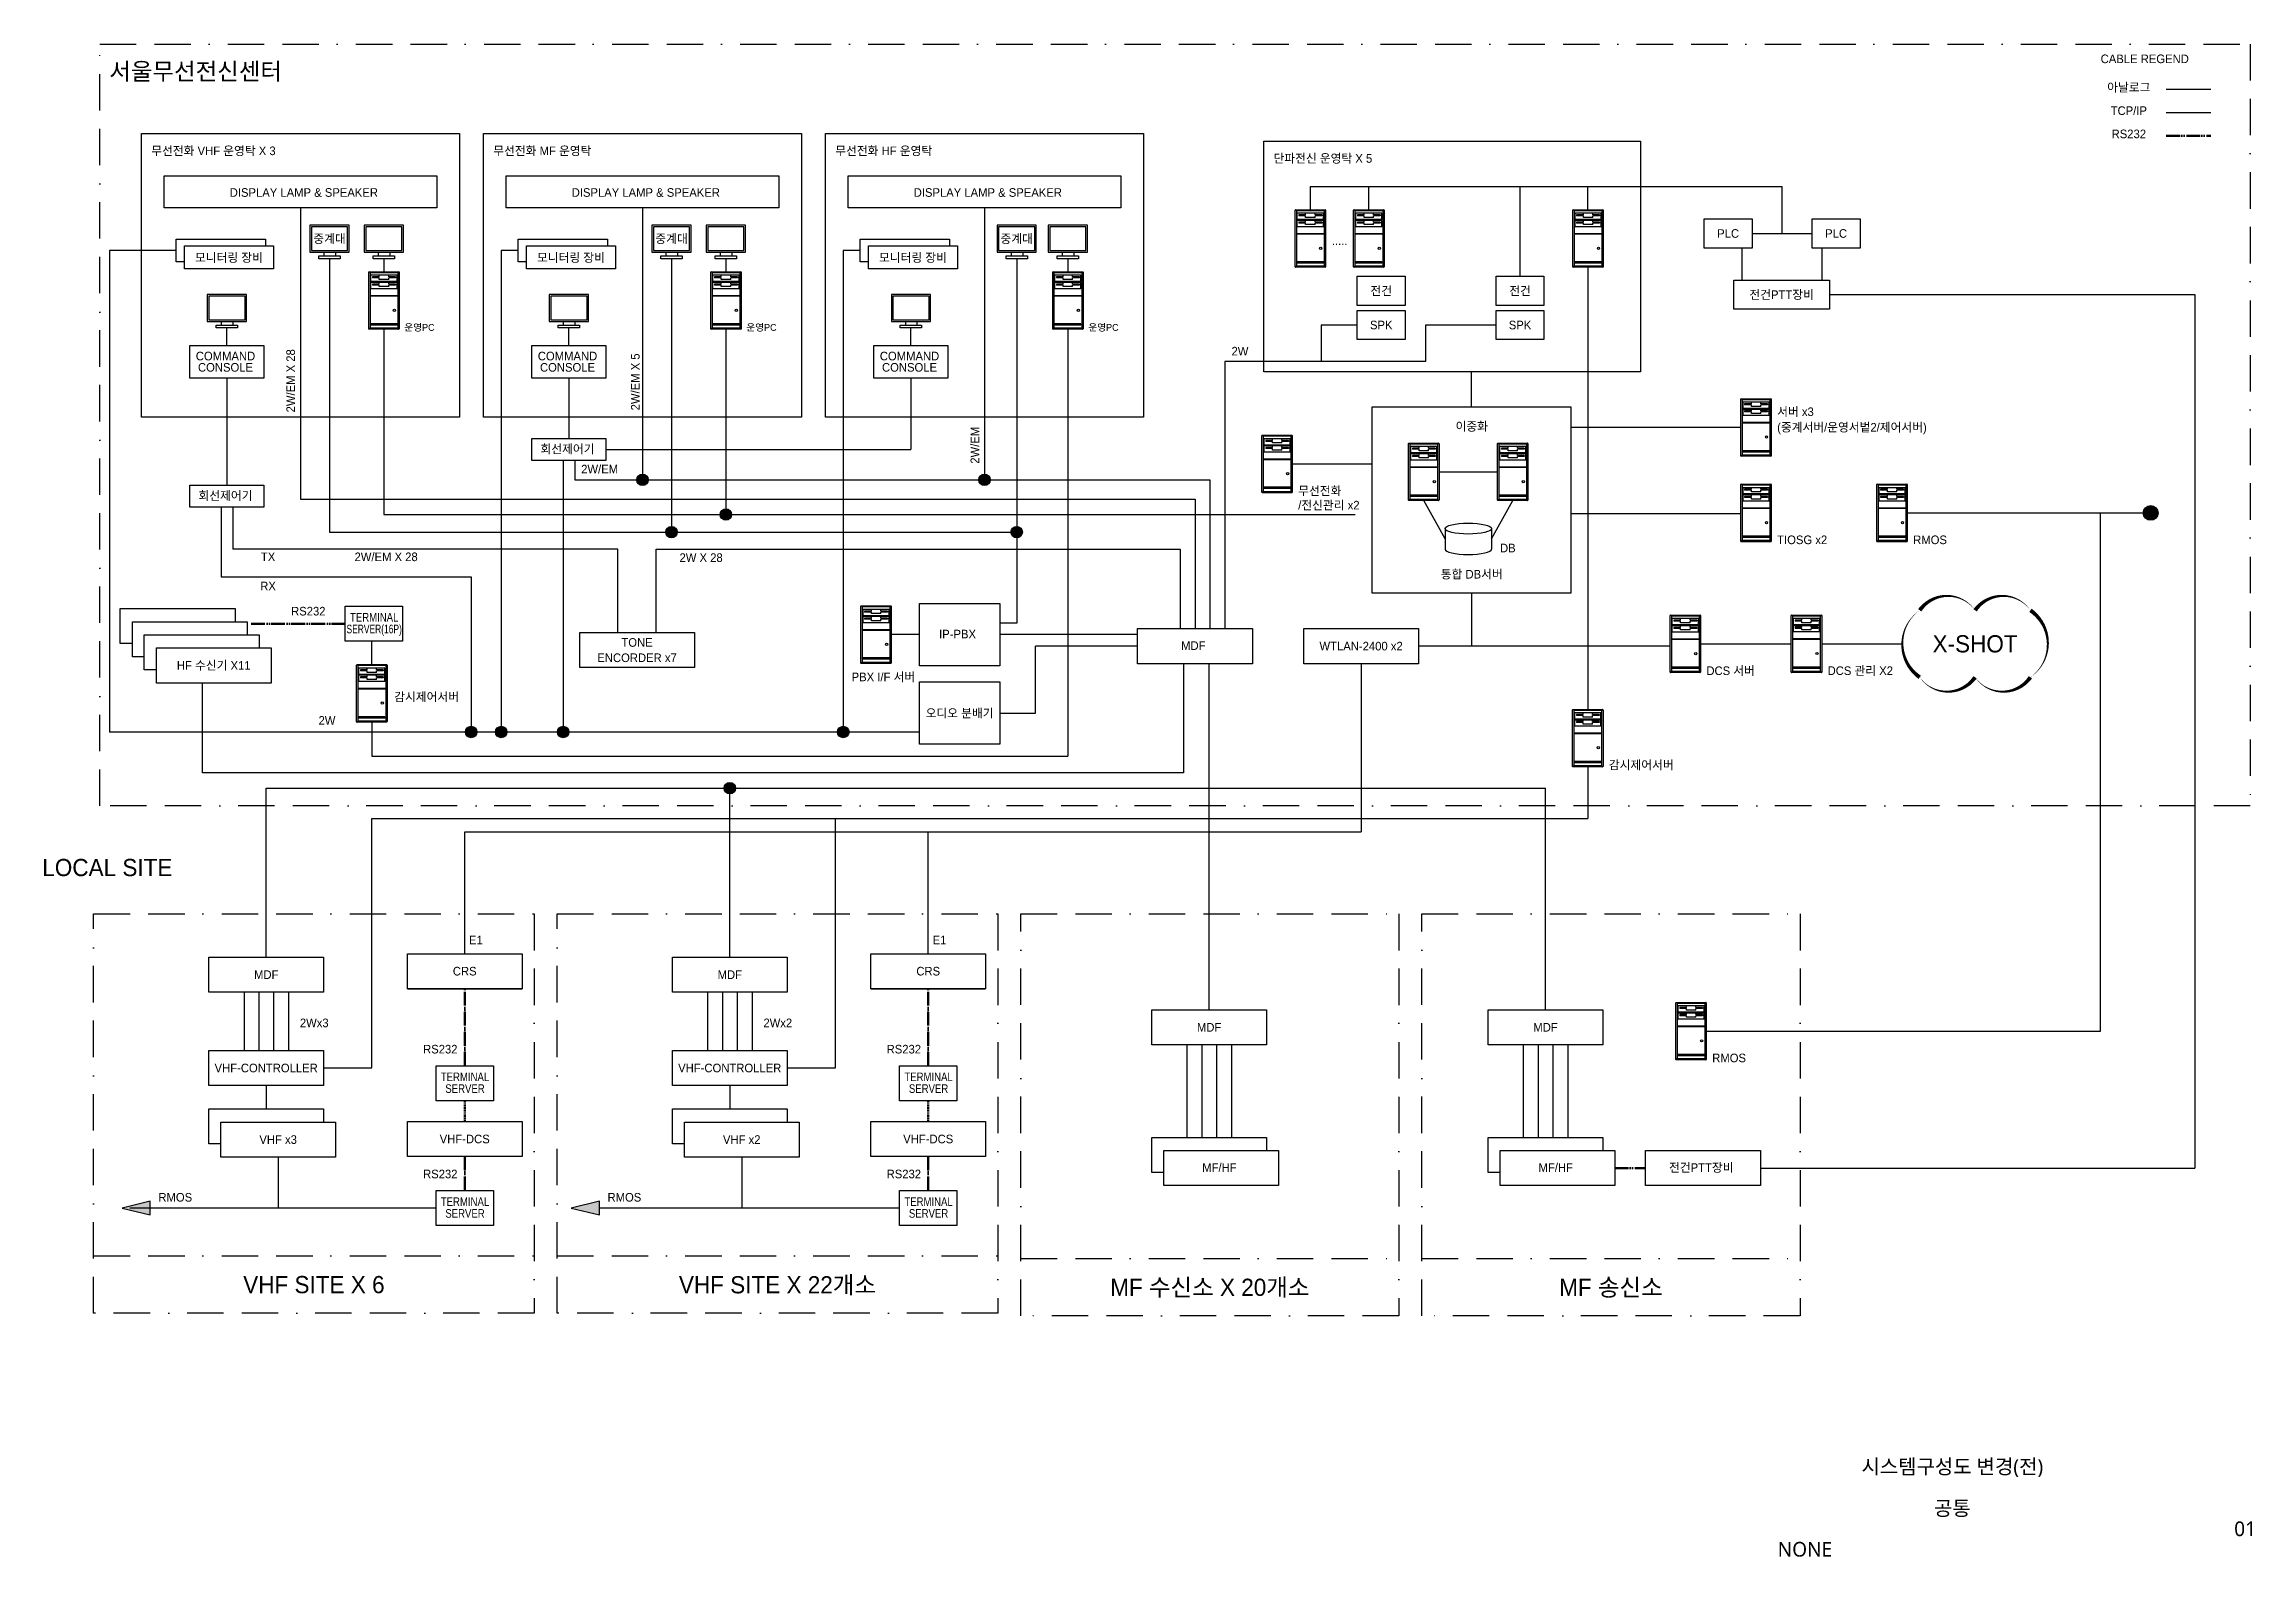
# Model space of a CAD drawing. Header units: millimetres. Extents: x 15 to 400, y 10 to 274.
import ezdxf
from ezdxf.enums import TextEntityAlignment as Align
from ezdxf.lldxf.tags import DXFTag

# ---------------------------------------------------------------- set-up
doc = ezdxf.new("R2010")
doc.units = ezdxf.units.MM
for name, pattern in [('ACAD_ISO05W100', [33, 24, -3, 0, -3, 0, -3]), ('ACAD_ISO07W100', [3, 0, -3]), ('BORDER2', [22.225, 6.35, -3.175, 6.35, -3.175, 0, -3.175])]:
    doc.linetypes.add(name, pattern=pattern)
doc.layers.add('7', color=7, linetype='Continuous')
doc.layers.add('E_SYM', color=4, linetype='Continuous', lineweight=25)
doc.styles.add('STYLE1', font='malgun.ttf')
doc.styles.add('돋움', font='')
doc.styles.get('돋움').set_extended_font_data('Dotum')
tags = doc.linetypes.add('HIDDEN', pattern=[0.375, 0.25, -0.125]).pattern_tags.tags
tags[6:7] = [DXFTag(74, 4), DXFTag(75, 0), DXFTag(340, '0'), DXFTag(46, 1.0), DXFTag(50, 0.0), DXFTag(44, 0.0), DXFTag(45, 0.0)]
tags[4:5] = [DXFTag(74, 4), DXFTag(75, 0), DXFTag(340, '0'), DXFTag(46, 1.0), DXFTag(50, 0.0), DXFTag(44, 0.0), DXFTag(45, 0.0)]

# ---------------------------------------------------------------- blocks, each defined once
blk = doc.blocks.new('CONSOLE')
at = {"layer": 'E_SYM', "color": 7}
for p, q in [((1131.98, 266.48), (1131.98, 274.71)), ((1132.04, 274.77), (1136.34, 274.77)), ((1132.17, 274.67), (1132.04, 274.71)), ((1132.17, 274.67), (1132.17, 266.57)), ((1132.17, 274.67), (1136.2, 274.67)), ((1136.09, 274.26), (1132.3, 274.26)), ((1132.3, 273.35), (1132.3, 274.26)), ((1136.09, 273.35), (1132.3, 273.35)), ((1136.09, 273.22), (1132.3, 273.22)), ((1132.3, 272.31), (1132.3, 273.22)), ((1133.51, 274.03), (1132.53, 274.03)), ((1132.53, 274.03), (1132.53, 273.88)), ((1133.51, 273.88), (1132.53, 273.88)), ((1133.51, 272.99), (1132.53, 272.99)), ((1132.53, 272.99), (1132.53, 272.84)), ((1133.51, 272.84), (1132.53, 272.84)), ((1133.51, 274.03), (1133.51, 274.26)), ((1133.51, 273.65), (1133.51, 273.88)), ((1134.88, 273.65), (1133.51, 273.65)), ((1133.51, 272.99), (1133.51, 273.22)), ((1133.51, 272.62), (1133.51, 272.84)), ((1134.88, 272.62), (1133.51, 272.62)), ((1134.88, 274.03), (1134.88, 274.26)), ((1135.86, 274.03), (1134.88, 274.03)), ((1135.86, 273.88), (1134.88, 273.88)), ((1134.88, 273.65), (1134.88, 273.88)), ((1134.88, 272.99), (1134.88, 273.22)), ((1135.86, 272.99), (1134.88, 272.99)), ((1135.86, 272.84), (1134.88, 272.84)), ((1134.88, 272.62), (1134.88, 272.84)), ((1135.86, 274.03), (1135.86, 273.88)), ((1135.86, 272.99), (1135.86, 272.84)), ((1136.09, 273.35), (1136.09, 274.26)), ((1136.09, 272.31), (1136.09, 273.22)), ((1136.2, 274.67), (1136.34, 274.71)), ((1136.2, 274.67), (1136.2, 266.57)), ((1136.4, 274.71), (1136.4, 266.49)), ((1132.17, 271.34), (1136.2, 271.34)), ((1132.17, 271.27), (1136.2, 271.27)), ((1136.09, 272.31), (1132.3, 272.31)), ((1132.17, 266.57), (1132.04, 266.48)), ((1136.33, 266.42), (1132.04, 266.42)), ((1136.2, 266.57), (1132.17, 266.57)), ((1136.09, 267.21), (1132.3, 267.21)), ((1132.3, 267.02), (1132.3, 267.21)), ((1136.09, 267.02), (1132.3, 267.02)), ((1136.09, 267.02), (1136.09, 267.21)), ((1136.33, 266.49), (1136.2, 266.57))]:
    blk.add_line(p, q, dxfattribs=at)
blk.add_circle((1135.71, 269.19), 0.165, dxfattribs=at)
for centre, radius, start, end in [((1132.04, 274.71), 0.0575, 90, 180), ((1136.34, 274.71), 0.0575, 0, 90), ((1132.04, 266.48), 0.0575, 180, 270), ((1136.33, 266.49), 0.0681, 270, 0)]:
    blk.add_arc(centre, radius, start, end, dxfattribs=at)

msp = doc.modelspace()

# ---------------------------------------------------------------- hatches: boundary and pattern name
at = {"layer": '7', "linetype": 'HIDDEN', "ltscale": 10}
h = msp.add_hatch(color=1, dxfattribs=at)
edge = h.paths.add_edge_path()
edge.add_arc((119.2, 198.08), 1, 0, 360)
h = msp.add_hatch(color=1, dxfattribs=at)
edge = h.paths.add_edge_path()
edge.add_arc((178.82, 198.08), 1, 0, 360)
at = {"layer": '7', "ltscale": 3}
h = msp.add_hatch(color=256, dxfattribs=at)
edge = h.paths.add_edge_path()
edge.add_arc((133.74, 192.03), 1, 0, 360)
h = msp.add_hatch(color=6, dxfattribs=at)
edge = h.paths.add_edge_path()
edge.add_arc((382.11, 192.32), 1.29, 0, 360)
h = msp.add_hatch(color=256, dxfattribs=at)
edge = h.paths.add_edge_path()
edge.add_arc((124.26, 188.98), 1, 0, 360)
h = msp.add_hatch(color=256, dxfattribs=at)
edge = h.paths.add_edge_path()
edge.add_arc((184.43, 188.98), 1, 0, 360)
at = {"layer": '7', "linetype": 'HIDDEN', "ltscale": 10}
h = msp.add_hatch(color=1, dxfattribs=at)
edge = h.paths.add_edge_path()
edge.add_arc((89.34, 154.14), 1, 0, 360)
h = msp.add_hatch(color=1, dxfattribs=at)
edge = h.paths.add_edge_path()
edge.add_arc((94.58, 154.14), 1, 0, 360)
h = msp.add_hatch(color=1, dxfattribs=at)
edge = h.paths.add_edge_path()
edge.add_arc((105.38, 154.14), 1, 0, 360)
h = msp.add_hatch(color=1, dxfattribs=at)
edge = h.paths.add_edge_path()
edge.add_arc((154.2, 154.14), 1, 0, 360)
h = msp.add_hatch(color=1, dxfattribs=at)
edge = h.paths.add_edge_path()
edge.add_arc((134.42, 144.36), 1, 0, 360)
at = {"layer": '7', "ltscale": 3}
h = msp.add_hatch(color=6, dxfattribs=at)
h.dxf.hatch_style = 1
h.paths.add_polyline_path([(28.48, 71.19), (33.4, 69.99), (33.4, 72.39)])
h = msp.add_hatch(color=6, dxfattribs=at)
h.dxf.hatch_style = 1
h.paths.add_polyline_path([(106.79, 71.19), (111.71, 69.99), (111.71, 72.39)])

# ---------------------------------------------------------------- linework, layer by layer
for p, q in [((64.64, 236.62), (64.64, 188.98)), ((124.26, 236.62), (124.26, 188.98)), ((184.43, 236.62), (184.43, 173.11)), ((263.71, 210.78), (263.71, 216.92)), ((112.83, 203.38), (166, 203.38)), ((232.48, 200.85), (246.37, 200.85)), ((64.64, 188.98), (184.43, 188.98)), ((72.02, 165.88), (72.02, 169.97)), ((184.43, 173.11), (181.47, 173.11)), ((244.47, 166.05), (244.47, 136.75)), ((134.41, 92.55), (134.41, 88.47))]:
    msp.add_line(p, q)
at = {"linetype": 'BORDER2'}
for p, q in [((23.52, 62.86), (100.33, 62.86)), ((104.33, 62.86), (181.14, 62.86)), ((185.14, 62.42), (251.06, 62.42)), ((255.06, 62.42), (320.99, 62.42))]:
    msp.add_line(p, q, dxfattribs=at)
for points in [[(24.6, 273.99), (399.47, 273.99), (399.47, 141.29), (24.6, 141.29)], [(23.52, 122.45), (100.33, 122.45), (100.33, 52.86), (23.52, 52.86)], [(104.33, 122.45), (181.14, 122.45), (181.14, 52.86), (104.33, 52.86)], [(185.14, 122.45), (251.06, 122.45), (251.06, 52.42), (185.14, 52.42)], [(255.06, 122.45), (320.99, 122.45), (320.99, 52.42), (255.06, 52.42)]]:
    msp.add_lwpolyline(points, close=True, dxfattribs=at)
at = {"layer": '7', "color": 1, "linetype": 'HIDDEN', "ltscale": 10}
for p, q in [((384.83, 266.13), (392.58, 266.13)), ((235.62, 249.17), (317.86, 249.17)), ((272.18, 233.55), (272.18, 249.17)), ((317.86, 241.01), (317.86, 249.17)), ((59.58, 245.5), (59.58, 194.69)), ((119.2, 245.5), (119.2, 198.08)), ((178.82, 245.5), (178.82, 198.08)), ((312.62, 241.01), (323.11, 241.01)), ((37.92, 238.05), (26.3, 238.05)), ((26.3, 238.05), (26.3, 154.14)), ((97.54, 238.05), (94.58, 238.05)), ((94.58, 238.05), (94.58, 154.14)), ((157.16, 238.05), (154.2, 238.05)), ((154.2, 238.05), (154.2, 154.14)), ((310.88, 232.89), (310.88, 238.47)), ((324.84, 232.89), (324.84, 238.47)), ((326.11, 230.35), (389.83, 230.35)), ((389.83, 230.35), (389.83, 78.17)), ((243.81, 225.06), (237.48, 225.06)), ((237.48, 225.06), (237.48, 218.7)), ((268.01, 225.06), (255.67, 225.06)), ((255.67, 225.06), (255.67, 218.7)), ((255.67, 218.7), (220.69, 218.7)), ((220.69, 218.7), (220.69, 172.16)), ((105.38, 201.44), (105.38, 154.14)), ((107.38, 201.44), (107.38, 198.08)), ((107.38, 198.08), (218.11, 198.08)), ((218.11, 198.08), (218.11, 172.16)), ((45.76, 193.31), (45.76, 181.21)), ((47.76, 193.31), (47.76, 185.98)), ((59.58, 194.69), (215.52, 194.69)), ((215.52, 194.69), (215.52, 172.16)), ((114.92, 185.98), (47.76, 185.98)), ((114.92, 171.47), (114.92, 185.98)), ((121.58, 185.98), (212.94, 185.98)), ((121.58, 171.47), (121.58, 185.98)), ((212.94, 185.98), (212.94, 172.16)), ((205.52, 171.11), (181.47, 171.11)), ((205.52, 169.11), (187.71, 169.11)), ((187.71, 157.45), (187.71, 169.11)), ((213.52, 166.05), (213.52, 147.05)), ((217.98, 105.74), (217.98, 166.05)), ((42.51, 147.05), (42.51, 162.68)), ((167.49, 154.14), (26.3, 154.14)), ((181.47, 157.45), (187.71, 157.45)), ((213.52, 147.05), (42.51, 147.05)), ((53.61, 114.92), (53.61, 144.36)), ((53.61, 144.36), (276.62, 144.36)), ((134.42, 114.92), (134.42, 144.36)), ((276.62, 105.74), (276.62, 144.36)), ((49.74, 108.81), (49.74, 98.65)), ((52.32, 108.81), (52.32, 98.65)), ((54.9, 108.81), (54.9, 98.65)), ((57.49, 108.81), (57.49, 98.65)), ((130.55, 108.81), (130.55, 98.65)), ((133.13, 108.81), (133.13, 98.65)), ((135.71, 108.81), (135.71, 98.65)), ((138.29, 108.81), (138.29, 98.65)), ((214.11, 99.64), (214.11, 83.5)), ((216.69, 99.64), (216.69, 83.5)), ((219.27, 99.64), (219.27, 83.5)), ((221.86, 99.64), (221.86, 83.5)), ((272.74, 99.64), (272.74, 83.5)), ((275.33, 99.64), (275.33, 83.5)), ((277.91, 99.64), (277.91, 83.5)), ((280.49, 99.64), (280.49, 83.5)), ((314.07, 78.17), (389.83, 78.17))]:
    msp.add_line(p, q, dxfattribs=at)
at = {"layer": '7', "color": 6, "ltscale": 3}
for p, q in [((384.83, 262.07), (392.58, 262.07)), ((339.68, 192.32), (382.11, 192.32)), ((373.38, 102.03), (373.38, 192.32)), ((303.63, 169.51), (319.45, 169.51)), ((324.76, 169.51), (338.81, 169.51)), ((283.98, 148.07), (283.98, 139.09)), ((72.01, 95.6), (72.01, 139.09)), ((72.01, 139.09), (283.98, 139.09)), ((152.82, 95.6), (152.82, 139.09)), ((304.65, 102.03), (373.38, 102.03)), ((63.6, 95.6), (72.01, 95.6)), ((144.41, 95.6), (152.82, 95.6)), ((55.69, 80.08), (55.69, 71.19)), ((136.49, 80.08), (136.49, 71.19)), ((83.21, 71.19), (29.86, 71.19)), ((164.01, 71.19), (111.71, 71.19))]:
    msp.add_line(p, q, dxfattribs=at)
at = {"layer": '7', "color": 3, "linetype": 'ACAD_ISO05W100', "lineweight": 50, "ltscale": 0.1}
for p, q in [((384.83, 258.02), (392.58, 258.02)), ((67.37, 173.02), (50.84, 173.02)), ((88.21, 95.99), (88.21, 109.42)), ((169.01, 95.99), (169.01, 109.42)), ((88.21, 80.18), (88.21, 74.24)), ((169.01, 80.18), (169.01, 74.24)), ((288.7, 78.17), (294.07, 78.17))]:
    msp.add_line(p, q, dxfattribs=at)
at = {"layer": '7', "color": 1, "linetype": 'HIDDEN', "ltscale": 0.0009}
for p, q in [((235.62, 245.13), (235.62, 249.17)), ((245.81, 245.13), (245.81, 249.17)), ((284.02, 245.13), (284.02, 249.17))]:
    msp.add_line(p, q, dxfattribs=at)
at = {"layer": '7', "ltscale": 3}
for p, q in [((74.12, 236.62), (74.12, 234.22)), ((133.74, 236.62), (133.74, 234.22)), ((193.35, 236.62), (193.35, 234.22)), ((284.02, 235.11), (284.02, 158.09)), ((46.76, 221.51), (46.76, 224.54)), ((74.12, 224.32), (74.12, 192.03)), ((106.38, 221.51), (106.38, 224.54)), ((133.74, 224.32), (133.74, 192.03)), ((166, 221.51), (166, 224.54)), ((46.76, 215.82), (46.76, 197.18)), ((106.38, 215.82), (106.38, 205.31)), ((166, 215.82), (166, 203.38)), ((310.67, 207.21), (281.04, 207.21)), ((258.05, 199.48), (268.25, 199.48)), ((259.11, 187.81), (255.39, 194.47)), ((267.2, 187.81), (270.9, 194.47)), ((259.11, 189.59), (259.11, 186.03)), ((267.2, 189.59), (267.2, 186.03)), ((310.67, 192.16), (281.04, 192.16)), ((263.71, 178.34), (263.71, 169.11)), ((167.49, 171.11), (162.57, 171.11)), ((298.32, 169.11), (254.48, 169.11)), ((88.21, 115.52), (88.21, 136.75)), ((88.21, 136.75), (244.47, 136.75)), ((169.01, 115.52), (169.01, 136.75)), ((78.21, 109.42), (98.21, 109.42)), ((159.01, 109.42), (179.02, 109.42)), ((53.6, 92.55), (53.59, 88.47))]:
    msp.add_line(p, q, dxfattribs=at)
at = {"layer": '7', "color": 7, "ltscale": 3}
for p, q in [((193.35, 224.32), (193.35, 149.92)), ((74.12, 192.03), (243.45, 192.03)), ((72.01, 155.86), (72.01, 149.92)), ((72.01, 149.92), (193.35, 149.92))]:
    msp.add_line(p, q, dxfattribs=at)
at = {"layer": '7', "linetype": 'ACAD_ISO07W100', "lineweight": 50, "ltscale": 3e-05}
for p, q in [((88.21, 86.28), (88.21, 89.88)), ((169.01, 86.28), (169.01, 89.88))]:
    msp.add_line(p, q, dxfattribs=at)
at = {"layer": '7', "color": 7, "ltscale": 3}
for points in [[(31.86, 258.44), (87.3, 258.44), (87.3, 209), (31.86, 209)], [(91.48, 258.44), (146.92, 258.44), (146.92, 209), (91.48, 209)], [(151.1, 258.44), (206.54, 258.44), (206.54, 209), (151.1, 209)], [(227.49, 257.11), (293.18, 257.11), (293.18, 216.92), (227.49, 216.92)], [(35.82, 251.03), (83.34, 251.03), (83.34, 245.5), (35.82, 245.5)], [(95.44, 251.03), (142.96, 251.03), (142.96, 245.5), (95.44, 245.5)], [(155.06, 251.03), (202.58, 251.03), (202.58, 245.5), (155.06, 245.5)], [(304.28, 243.55), (312.62, 243.55), (312.62, 238.47), (304.28, 238.47)], [(323.11, 243.55), (331.44, 243.55), (331.44, 238.47), (323.11, 238.47)], [(39.34, 238.83), (54.89, 238.83), (54.89, 234.86), (39.34, 234.86)], [(98.96, 238.83), (114.51, 238.83), (114.51, 234.86), (98.96, 234.86)], [(158.58, 238.83), (174.13, 238.83), (174.13, 234.86), (158.58, 234.86)], [(243.81, 233.55), (252.14, 233.55), (252.14, 228.46), (243.81, 228.46)], [(268.01, 233.55), (276.35, 233.55), (276.35, 228.46), (268.01, 228.46)], [(317.78, 232.89), (326.11, 232.89), (326.11, 227.81), (317.78, 227.81), (309.44, 227.81), (309.44, 232.89)], [(243.81, 227.61), (252.14, 227.61), (252.14, 222.52), (243.81, 222.52)], [(268.01, 227.61), (276.35, 227.61), (276.35, 222.52), (268.01, 222.52)], [(40.3, 221.51), (53.21, 221.51), (53.21, 215.82), (40.3, 215.82)], [(99.92, 221.51), (112.83, 221.51), (112.83, 215.82), (99.92, 215.82)], [(159.54, 221.51), (172.45, 221.51), (172.45, 215.82), (159.54, 215.82)], [(246.37, 210.78), (281.04, 210.78), (281.04, 178.34), (246.37, 178.34)], [(99.92, 205.31), (112.83, 205.31), (112.83, 201.44), (99.92, 201.44)], [(40.3, 197.18), (53.21, 197.18), (53.21, 193.31), (40.3, 193.31)], [(67.37, 176.07), (77.38, 176.07), (77.38, 169.97), (67.37, 169.97)], [(167.49, 176.56), (181.47, 176.56), (181.47, 165.65), (167.49, 165.65)], [(108.25, 171.47), (128.25, 171.47), (128.25, 165.36), (108.25, 165.36)], [(205.52, 172.16), (225.53, 172.16), (225.53, 166.05), (205.52, 166.05)], [(234.47, 172.16), (254.48, 172.16), (254.48, 166.05), (234.47, 166.05)], [(34.46, 168.79), (54.46, 168.79), (54.46, 162.68), (34.46, 162.68)], [(167.49, 162.91), (181.47, 162.91), (181.47, 152), (167.49, 152)], [(78.21, 115.52), (98.21, 115.52), (98.21, 109.42), (78.21, 109.42)], [(159.01, 115.52), (179.02, 115.52), (179.02, 109.42), (159.01, 109.42)], [(43.61, 114.92), (63.61, 114.92), (63.61, 108.81), (43.61, 108.81)], [(124.42, 114.92), (144.42, 114.92), (144.42, 108.81), (124.42, 108.81)], [(207.98, 105.74), (227.99, 105.74), (227.99, 99.64), (207.98, 99.64)], [(266.62, 105.74), (286.62, 105.74), (286.62, 99.64), (266.62, 99.64)], [(43.6, 98.65), (63.6, 98.65), (63.6, 92.55), (43.6, 92.55)], [(124.41, 98.65), (144.41, 98.65), (144.41, 92.55), (124.41, 92.55)], [(83.21, 95.99), (93.21, 95.99), (93.21, 89.88), (83.21, 89.88)], [(164.01, 95.99), (174.02, 95.99), (174.02, 89.88), (164.01, 89.88)], [(45.68, 86.18), (65.69, 86.18), (65.69, 80.08), (45.68, 80.08)], [(78.21, 86.28), (98.21, 86.28), (98.21, 80.18), (78.21, 80.18)], [(126.5, 86.18), (146.51, 86.18), (146.51, 80.08), (126.5, 80.08)], [(159.01, 86.28), (179.02, 86.28), (179.02, 80.18), (159.01, 80.18)], [(210.07, 81.22), (230.07, 81.22), (230.07, 75.11), (210.07, 75.11)], [(268.7, 81.22), (288.7, 81.22), (288.7, 75.11), (268.7, 75.11)], [(294.07, 81.22), (314.07, 81.22), (314.07, 75.11), (294.07, 75.11)], [(83.21, 74.24), (93.21, 74.24), (93.21, 68.14), (83.21, 68.14)], [(164.01, 74.24), (174.02, 74.24), (174.02, 68.14), (164.01, 68.14)]]:
    msp.add_lwpolyline(points, close=True, dxfattribs=at)
for points in [[(39.34, 236.06), (37.92, 236.06), (37.92, 240.04), (53.47, 240.04), (53.47, 238.83)], [(98.96, 236.06), (97.54, 236.06), (97.54, 240.04), (113.09, 240.04), (113.09, 238.83)], [(158.58, 236.06), (157.16, 236.06), (157.16, 240.04), (172.71, 240.04), (172.71, 238.83)], [(30.27, 169.54), (28.17, 169.54), (28.17, 175.64), (48.18, 175.64), (48.18, 173.36)], [(32.36, 167.26), (30.27, 167.26), (30.27, 173.36), (50.27, 173.36), (50.27, 171.07)], [(34.46, 164.97), (32.36, 164.97), (32.36, 171.07), (52.37, 171.07), (52.37, 168.79)], [(45.68, 82.36), (43.59, 82.36), (43.59, 88.47), (63.59, 88.47), (63.59, 86.18)], [(126.5, 82.36), (124.41, 82.36), (124.41, 88.47), (144.41, 88.47), (144.41, 86.18)], [(210.07, 77.4), (207.97, 77.4), (207.97, 83.5), (227.97, 83.5), (227.97, 81.22)], [(268.7, 77.4), (266.6, 77.4), (266.6, 83.5), (286.61, 83.5), (286.61, 81.22)]]:
    msp.add_lwpolyline(points, dxfattribs=at)
at = {"layer": '7', "color": 1, "linetype": 'HIDDEN', "ltscale": 10}
msp.add_lwpolyline([(45.76, 181.21), (89.34, 181.21), (89.34, 154.14)], dxfattribs=at)
at = {"layer": '7', "ltscale": 3, "flags": 128}
msp.add_lwpolyline([(341.85, 175.35, 0, 0, 0.520567), (341.85, 175.35, 0, 0, 0.520567), (341.85, 175.35, 0, 0.7, 0.520567), (341.85, 163.68, 0, 0.7, 0.520567), (341.85, 163.68, 0, 0.7, 0.520567), (351.5, 163.68, 0, 0.7, 0.520567), (361.15, 163.68, 0, 0.7, 0.520567), (361.15, 163.68, 0, 0.7, 0.520567), (361.15, 175.35, 0, 0.7, 0.520567), (361.15, 175.35, 0, 0.7, 0.520567), (351.5, 175.35, 0, 0.7, 0.520567), (341.85, 175.35, 0, 0.7, 0.520567)], format="xyseb", dxfattribs=at)
at = {"layer": '7', "color": 6, "ltscale": 3, "flags": 128}
for points in [[(28.48, 71.19), (33.4, 69.99), (33.4, 72.39)], [(106.79, 71.19), (111.71, 69.99), (111.71, 72.39)]]:
    msp.add_lwpolyline(points, close=True, dxfattribs=at)
at = {"layer": '7', "color": 1, "linetype": 'HIDDEN', "ltscale": 10}
for centre in [(119.2, 198.08), (178.82, 198.08), (89.34, 154.14), (94.58, 154.14), (105.38, 154.14), (154.2, 154.14), (134.42, 144.36)]:
    msp.add_circle(centre, 1, dxfattribs=at)
at = {"layer": '7', "ltscale": 3}
for centre in [(133.74, 192.03), (124.26, 188.98), (184.43, 188.98)]:
    msp.add_circle(centre, 1, dxfattribs=at)
at = {"layer": '7', "color": 6, "ltscale": 3}
msp.add_circle((382.11, 192.32), 1.29, dxfattribs=at)
at = {"layer": '7', "ltscale": 3}
msp.add_ellipse((263.15, 189.59), major_axis=(4.05, 0), ratio=0.23576, dxfattribs=at)
msp.add_ellipse((263.15, 186.03), major_axis=(4.05, 0), ratio=0.23576, start_param=3.141593, end_param=6.283185, dxfattribs=at)
at = {"layer": 'E_SYM', "color": 7, "ltscale": 3}
for p, q in [((63.66, 237.77), (63.66, 237.13)), ((65.69, 237.77), (65.69, 237.13)), ((73.13, 237.77), (73.13, 237.13)), ((75.16, 237.77), (75.16, 237.13)), ((123.28, 237.77), (123.28, 237.13)), ((125.31, 237.77), (125.31, 237.13)), ((132.75, 237.77), (132.75, 237.13)), ((134.78, 237.77), (134.78, 237.13)), ((183.45, 237.77), (183.45, 237.13)), ((185.48, 237.77), (185.48, 237.13)), ((192.37, 237.77), (192.37, 237.13)), ((194.4, 237.77), (194.4, 237.13)), ((45.78, 225.69), (45.78, 225.04)), ((47.8, 225.69), (47.8, 225.04)), ((105.4, 225.69), (105.4, 225.04)), ((107.42, 225.69), (107.42, 225.04)), ((165.02, 225.69), (165.02, 225.04)), ((167.04, 225.69), (167.04, 225.04))]:
    msp.add_line(p, q, dxfattribs=at)
for points in [[(68.06, 242.46), (61.22, 242.46), (61.22, 237.77), (68.06, 237.77)], [(77.53, 242.46), (70.7, 242.46), (70.7, 237.77), (77.53, 237.77)], [(127.68, 242.46), (120.84, 242.46), (120.84, 237.77), (127.68, 237.77)], [(137.15, 242.46), (130.32, 242.46), (130.32, 237.77), (137.15, 237.77)], [(187.85, 242.46), (181.01, 242.46), (181.01, 237.77), (187.85, 237.77)], [(196.77, 242.46), (189.94, 242.46), (189.94, 237.77), (196.77, 237.77)], [(67.8, 242.19), (61.48, 242.19), (61.48, 238.04), (67.8, 238.04)], [(77.27, 242.19), (70.96, 242.19), (70.96, 238.04), (77.27, 238.04)], [(127.42, 242.19), (121.1, 242.19), (121.1, 238.04), (127.42, 238.04)], [(136.89, 242.19), (130.58, 242.19), (130.58, 238.04), (136.89, 238.04)], [(187.59, 242.19), (181.28, 242.19), (181.28, 238.04), (187.59, 238.04)], [(196.51, 242.19), (190.2, 242.19), (190.2, 238.04), (196.51, 238.04)], [(62.79, 237.13), (66.49, 237.13), (66.49, 236.62), (62.79, 236.62)], [(72.26, 237.13), (75.97, 237.13), (75.97, 236.62), (72.26, 236.62)], [(122.41, 237.13), (126.11, 237.13), (126.11, 236.62), (122.41, 236.62)], [(131.88, 237.13), (135.59, 237.13), (135.59, 236.62), (131.88, 236.62)], [(182.58, 237.13), (186.29, 237.13), (186.29, 236.62), (182.58, 236.62)], [(191.5, 237.13), (195.21, 237.13), (195.21, 236.62), (191.5, 236.62)], [(50.18, 230.38), (43.34, 230.38), (43.34, 225.69), (50.18, 225.69)], [(49.91, 230.11), (43.6, 230.11), (43.6, 225.96), (49.91, 225.96)], [(109.8, 230.38), (102.96, 230.38), (102.96, 225.69), (109.8, 225.69)], [(109.53, 230.11), (103.22, 230.11), (103.22, 225.96), (109.53, 225.96)], [(169.42, 230.38), (162.58, 230.38), (162.58, 225.69), (169.42, 225.69)], [(169.15, 230.11), (162.84, 230.11), (162.84, 225.96), (169.15, 225.96)], [(44.9, 225.04), (48.61, 225.04), (48.61, 224.54), (44.9, 224.54)], [(104.52, 225.04), (108.23, 225.04), (108.23, 224.54), (104.52, 224.54)], [(164.14, 225.04), (167.85, 225.04), (167.85, 224.54), (164.14, 224.54)]]:
    msp.add_lwpolyline(points, close=True, dxfattribs=at)

# ---------------------------------------------------------------- block references
at = {"layer": '7', "xscale": 1.199999999999818, "yscale": 1.200000000000045, "zscale": 1.2}
for p in [(-1125.41, -84.59), (-1115.21, -84.59), (-1077, -84.59), (-1286.9, -95.39), (-1227.28, -95.39), (-1167.67, -95.39), (-1047.71, -117.5), (-1131.2, -123.87), (-1105.63, -125.24), (-1090.12, -125.24), (-1047.71, -132.4), (-1024, -132.4), (-1201.11, -153.61), (-1060.05, -155.21), (-1038.92, -155.2), (-1289.01, -163.84), (-1077.04, -171.63), (-1059.03, -222.69)]:
    msp.add_blockref('CONSOLE', p, dxfattribs=at)

# ---------------------------------------------------------------- texts
at = {"color": 7, "style": 'STYLE1'}
for s, height, p in [('시스템구성도 변경(전)', 2.5516, (347.53, 26.03, 69.44)), ('공통', 2.552, (347.53, 18.88, 69.44)), ('NONE', 2.552, (321.84, 11.74, 69.44))]:
    msp.add_text(s, height=height, dxfattribs=at).set_placement(p, align=Align.MIDDLE)
at = {"style": 'STYLE1'}
msp.add_text('01', height=2.552, dxfattribs=at).set_placement((398.57, 15.31), align=Align.MIDDLE_CENTER)
at = {"layer": '7', "color": 7, "ltscale": 3, "style": '돋움'}
for s, height, p in [('서울무선전신센터', 3, (26.24, 269.26)), ('무선전화 VHF 운영탁 X 3', 1.5, (33.57, 255.41)), ('무선전화 MF 운영탁', 1.5, (93.19, 255.41)), ('무선전화 HF 운영탁', 1.5, (152.81, 255.41)), ('단파전신 운영탁 X 5', 1.5, (229.2, 254.08)), ('서버 x3', 1.5, (317, 209.95)), ('(중계서버/운영서벝2/제어서버)', 1.5, (317, 207.24)), ('무선전화', 1.5, (233.51, 196.16)), ('/전신관리 x2', 1.5, (233.51, 193.67)), ('TIOSG x2', 1.5, (317, 187.63)), ('RMOS', 1.5, (340.71, 187.63)), ('DCS 서버', 1.5, (304.66, 164.82)), ('DCS 관리 X2', 1.5, (325.79, 164.83)), ('PBX I/F 서버', 1.5, (155.66, 163.74)), ('감시제어서버', 1.5, (75.92, 160.26)), ('감시제어서버', 1.5, (287.66, 148.4)), ('LOCAL SITE', 3, (14.57, 130.53)), ('RMOS', 1.5, (305.68, 97.35))]:
    msp.add_text(s, height=height, dxfattribs=at).set_placement(p, align=Align.MIDDLE_LEFT)
for s, height, p in [('CABLE REGEND', 1.5, (381.08, 271.44)), ('아날로그', 1.5, (378.3, 266.47)), ('TCP/IP', 1.5, (378.3, 262.41)), ('RS232', 1.5, (378.3, 258.36)), ('DISPLAY LAMP & SPEAKER', 1.5, (60.17, 248.15)), ('DISPLAY LAMP & SPEAKER', 1.5, (119.78, 248.15)), ('DISPLAY LAMP & SPEAKER', 1.5, (179.4, 248.15)), ('.....', 1.5, (240.73, 239.75)), ('PLC', 1.5, (308.45, 241.01)), ('PLC', 1.5, (327.27, 241.01)), ('전건', 1.5, (247.98, 231.01)), ('전건', 1.5, (272.18, 231.01)), ('전건PTT장비', 1.5, (317.78, 230.35)), ('운영PC', 1.2, (80.32, 224.64)), ('운영PC', 1.2, (139.94, 224.64)), ('운영PC', 1.2, (199.56, 224.64)), ('SPK', 1.5, (247.98, 225.06)), ('SPK', 1.5, (272.18, 225.06)), ('COMMAND', 1.5, (46.51, 219.65)), ('COMMAND', 1.5, (106.13, 219.65)), ('COMMAND', 1.5, (165.75, 219.65)), ('2W', 1.5, (223.35, 220.5)), ('CONSOLE', 1.5, (46.51, 217.68)), ('CONSOLE', 1.5, (106.13, 217.68)), ('CONSOLE', 1.5, (165.75, 217.68)), ('이중화', 1.5, (263.76, 207.39)), ('회선제어기', 1.5, (106.13, 203.45)), ('2W/EM', 1.5, (111.73, 199.95)), ('회선제어기', 1.5, (46.51, 195.32)), ('TX', 1.5, (53.93, 184.67)), ('2W/EM X 28', 1.5, (74.51, 184.67)), ('2W X 28', 1.5, (129.42, 184.53)), ('DB', 1.5, (270.05, 186.2)), ('통합 DB서버', 1.5, (263.76, 181.64)), ('RX', 1.5, (53.93, 179.58)), ('RS232', 1.5, (60.94, 175.2)), ('TONE', 1.5, (118.25, 169.75)), ('IP-PBX', 1.5, (174.12, 171.21)), ('MDF', 1.5, (215.22, 169.2)), ('WTLAN-2400 x2', 1.5, (244.47, 169.11)), ('X-SHOT', 3, (351.5, 169.51)), ('HF 수신기 X11', 1.5, (44.46, 165.74)), ('ENCORDER x7', 1.5, (118.25, 167.08)), ('2W', 1.5, (64.2, 156.16)), ('E1', 1.5, (90.16, 117.88)), ('E1', 1.5, (170.97, 117.88)), ('MDF', 1.5, (53.61, 111.86)), ('MDF', 1.5, (134.42, 111.86)), ('2Wx3', 1.5, (61.98, 103.46)), ('2Wx2', 1.5, (142.79, 103.46)), ('MDF', 1.5, (217.98, 102.69)), ('MDF', 1.5, (276.62, 102.69)), ('VHF-CONTROLLER', 1.5, (53.6, 95.6)), ('RS232', 1.5, (83.95, 98.88)), ('VHF-CONTROLLER', 1.5, (134.41, 95.6)), ('RS232', 1.5, (164.76, 98.88)), ('VHF x3', 1.5, (55.69, 83.13)), ('VHF-DCS', 1.5, (88.21, 83.23)), ('VHF x2', 1.5, (136.5, 83.13)), ('VHF-DCS', 1.5, (169.01, 83.23)), ('RS232', 1.5, (83.95, 77.13)), ('RS232', 1.5, (164.76, 77.13)), ('MF/HF', 1.5, (219.77, 78.25)), ('MF/HF', 1.5, (278.4, 78.25)), ('전건PTT장비', 1.5, (303.77, 78.25)), ('RMOS', 1.5, (37.75, 73.07)), ('RMOS', 1.5, (116.05, 73.07))]:
    msp.add_text(s, height=height, dxfattribs=at).set_placement(p, align=Align.MIDDLE_CENTER)
for s, height, p in [('중계대', 1.5, (64.64, 240.12)), ('중계대', 1.5, (124.26, 240.12)), ('중계대', 1.5, (184.43, 240.12)), ('모니터링 장비', 1.5, (47.11, 236.84)), ('모니터링 장비', 1.5, (106.73, 236.84)), ('모니터링 장비', 1.5, (166.35, 236.84)), ('오디오 분배기', 1.5, (174.48, 157.45)), ('CRS', 1.5, (88.21, 112.47)), ('CRS', 1.5, (169.01, 112.47)), ('VHF SITE X 6', 3, (61.92, 57.86)), ('VHF SITE X 22개소', 3, (142.73, 57.86)), ('MF 수신소 X 20개소', 3, (218.1, 57.42)), ('MF 송신소', 3, (288.02, 57.42))]:
    msp.add_text(s, height=height, dxfattribs=at).set_placement(p, align=Align.MIDDLE)
for s, p in [('2W/EM X 28', (57.87, 215.34)), ('2W/EM X 5', (117.95, 215.15)), ('2W/EM', (177.14, 204.11))]:
    msp.add_text(s, height=1.5, rotation=90, dxfattribs=at).set_placement(p, align=Align.MIDDLE_CENTER)
for s, width, p in [('TERMINAL', 0.85, (72.43, 174.14)), ('SERVER(16P)', 0.75, (72.43, 172.09)), ('TERMINAL', 0.85, (88.26, 94.06)), ('SERVER', 0.85, (88.26, 92.01)), ('TERMINAL', 0.85, (169.07, 94.06)), ('SERVER', 0.85, (169.07, 92.01)), ('TERMINAL', 0.85, (88.26, 72.31)), ('SERVER', 0.85, (88.26, 70.26)), ('TERMINAL', 0.85, (169.07, 72.31)), ('SERVER', 0.85, (169.07, 70.26))]:
    msp.add_text(s, height=1.5, dxfattribs=dict(at, width=width)).set_placement(p, align=Align.MIDDLE_CENTER)

doc.saveas('drawing.dxf')
